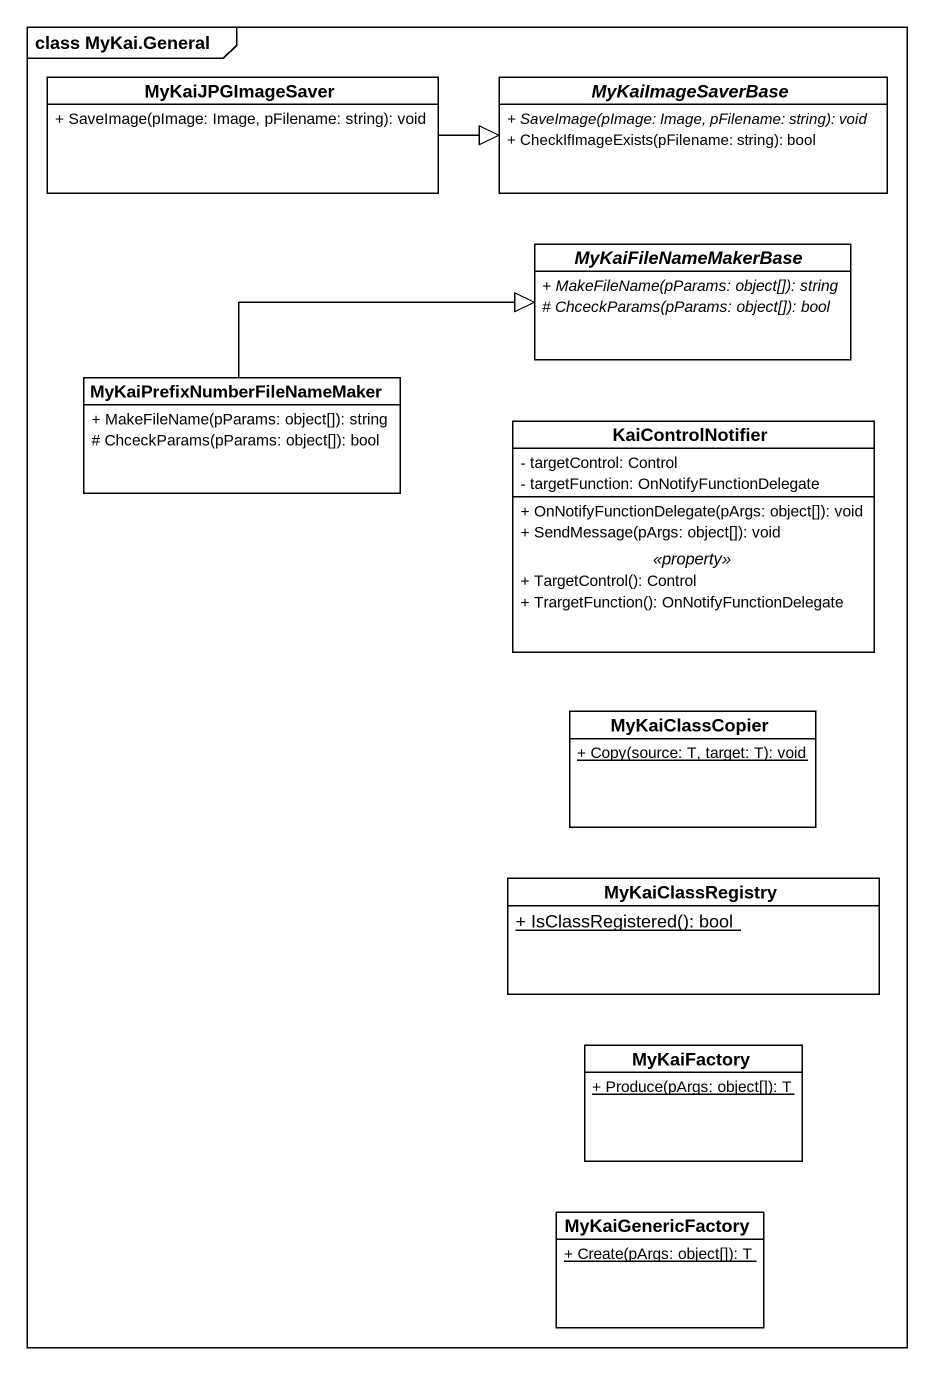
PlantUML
@startuml
mainframe class MyKai.General
hide circle
hide empty members
skinparam classAttributeIconSize 0
class MyKaiJPGImageSaver {
  + SaveImage(pImage: Image, pFilename: string): void
}
abstract class MyKaiImageSaverBase {
  {abstract} + SaveImage(pImage: Image, pFilename: string): void
  + CheckIfImageExists(pFilename: string): bool
}
abstract class MyKaiFileNameMakerBase {
  {abstract} + MakeFileName(pParams: object[]): string
  {abstract} # ChceckParams(pParams: object[]): bool
}
class "MyKaiPrefixNumberFileNameMaker" as MyKaiPrefixNumberFileNameMak {
  + MakeFileName(pParams: object[]): string
  # ChceckParams(pParams: object[]): bool
}
class KaiControlNotifier {
  - targetControl: Control
  - targetFunction: OnNotifyFunctionDelegate
  --
  + OnNotifyFunctionDelegate(pArgs: object[]): void
  + SendMessage(pArgs: object[]): void
  .. <<property>> ..
  + TargetControl(): Control
  + TrargetFunction(): OnNotifyFunctionDelegate
}
class MyKaiClassCopier {
  {static} + Copy(source: T, target: T): void
}
class MyKaiClassRegistry {
  {static} + IsClassRegistered(): bool
}
class MyKaiFactory {
  {static} + Produce(pArgs: object[]): T
}
class MyKaiGenericFactory {
  {static} + Create(pArgs: object[]): T
}
MyKaiJPGImageSaver -right-|> MyKaiImageSaverBase
MyKaiPrefixNumberFileNameMak -right-|> MyKaiFileNameMakerBase
@enduml
